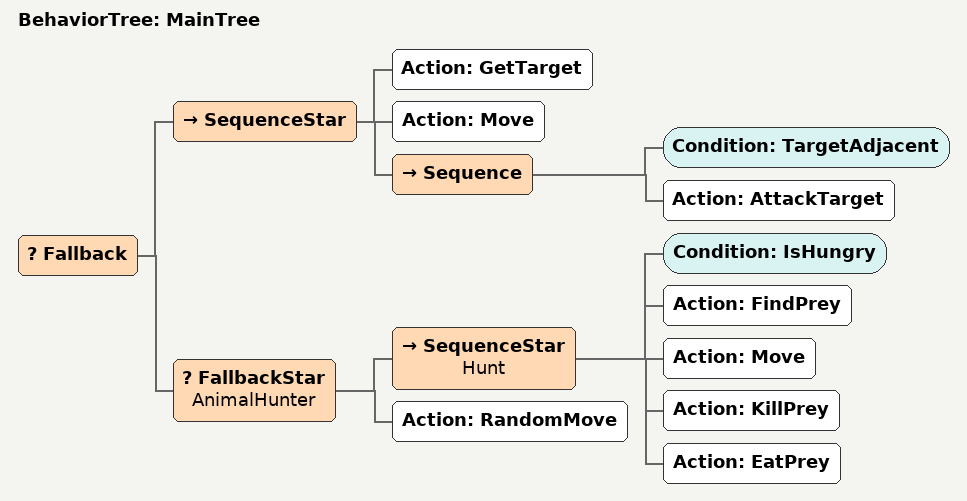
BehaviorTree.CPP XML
<root main_tree_to_execute="MainTree">
    <BehaviorTree ID="MainTree">
        <Fallback>
            <SequenceStar>
                <Action ID="GetTarget"/>
                <Action ID="Move"/>
                <Sequence>
                    <Condition ID="TargetAdjacent"/>
                    <Action ID="AttackTarget"/>
                </Sequence>
            </SequenceStar>
            <FallbackStar name="AnimalHunter">
                <SequenceStar name="Hunt">
                    <Condition ID="IsHungry"/>
                    <Action ID="FindPrey"/>
                    <Action ID="Move"/>
                    <Action ID="KillPrey"/>
                    <Action ID="EatPrey"/>
                </SequenceStar>
                <Action ID="RandomMove"/>
            </FallbackStar>
        </Fallback>
    </BehaviorTree>
</root>
